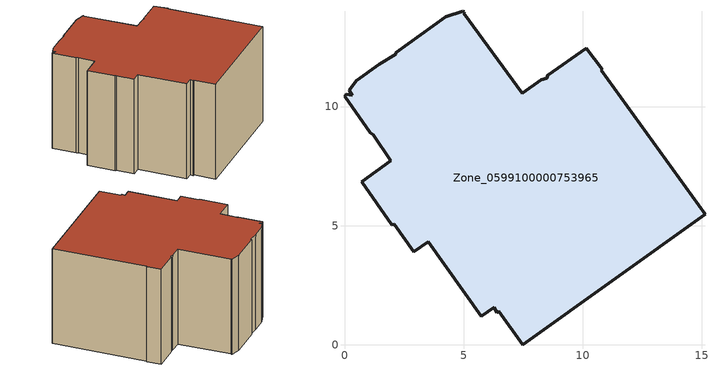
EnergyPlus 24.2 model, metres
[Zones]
Zone_0599100000753965
 floor ground (C_G): 5.01,13.92 7.47,10.56 8.26,11.12 8.49,11.19 8.53,11.31 10.14,12.45 10.81,11.56 10.79,11.52 15.13,5.49 7.48,0 6.47,1.4 6.39,1.34 6.29,1.58 5.75,1.21 3.52,4.32 2.92,3.9 2.09,5.06 1.99,5.05 0.72,6.84 1.94,7.72 1.2,8.81 1.09,8.91 0,10.42 0.07,10.52 0.33,10.47 0.2,10.68 0.49,11.08 1.46,11.77 2.16,12.19 2.14,12.25 4.26,13.76 4.96,14 5.02,13.98 z0
 wall outside (C_F): 4.26,13.76 2.14,12.25 2.16,12.19 1.46,11.77 0.49,11.08 0.2,10.68 0.33,10.47 0.07,10.52 0,10.42 1.09,8.91 1.2,8.81 1.94,7.72 0.72,6.84 1.99,5.05 2.09,5.06 2.92,3.9 3.52,4.32 5.75,1.21 6.29,1.58 6.39,1.34 6.47,1.4 7.48,0 15.13,5.49 10.79,11.52 10.81,11.56 10.14,12.45 8.53,11.31 8.49,11.19 8.26,11.12 7.47,10.56 5.01,13.92 5.02,13.98 4.96,14 4.26,13.76 z0:7.91
 roof outside (C_R): 5.01,13.92 5.02,13.98 4.96,14 4.26,13.76 2.14,12.25 2.16,12.19 1.46,11.77 0.49,11.08 0.2,10.68 0.33,10.47 0.07,10.52 0,10.42 1.09,8.91 1.2,8.81 1.94,7.72 0.72,6.84 1.99,5.05 2.09,5.06 2.92,3.9 3.52,4.32 5.75,1.21 6.29,1.58 6.39,1.34 6.47,1.4 7.48,0 15.13,5.49 10.79,11.52 10.81,11.56 10.14,12.45 8.53,11.31 8.49,11.19 8.26,11.12 7.47,10.56 z7.91
[BUILDING]
Pand.0599100000753965: North Axis=0; Terrain=City; Loads Convergence Tolerance Value=0.04; Temperature Convergence Tolerance Value=0.4; Solar Distribution=FullExterior; Maximum Number of Warmup Days=25; Minimum Number of Warmup Days=1
[Site:Location]
Rotterdam.The.Hague.AP_ZH_NLD Design_Conditions: Latitude=51.96; Longitude=4.45; Time Zone=1; Elevation=-4.5
[SITE:GROUNDTEMPERATURE:BUILDINGSURFACE]
18, 18, 18, 18, 18, 18, 18, 18, 18, 18, 18, 18
[MATERIAL] Thermal Absorptance=0.9; Solar Absorptance=0.7; Visible Absorptance=0.7
Name | Roughness | Thickness | Conductivity | Density | Specific Heat
G.D.2006-2014 | MediumSmooth | 0.15 | 0.06 | 540 | 1210
F.D.2006-2014 | Rough | 0.3 | 0.12 | 1920 | 840
R.D.2006-2014 | MediumRough | 0.2 | 0.08 | 1500 | 1000
[CONSTRUCTION]
C_G: G.D.2006-2014
C_F: F.D.2006-2014
C_R: R.D.2006-2014
[ZONE]
Zone_0599100000753965: Type=1; Multiplier=1; Ceiling Height=Autocalculate; Volume=Autocalculate; Floor Area=autocalculate; Part of Total Floor Area=Yes
[ZONEINFILTRATION:DESIGNFLOWRATE]
Infil_Zone_0599100000753965: Zone or ZoneList or Space or SpaceList=Zone_0599100000753965; Schedule=AlwaysOn; Design Flow Rate Calculation Method=Flow/Area; Flow Rate per Floor Area=0.0021; Constant Term Coefficient=1; Temperature Term Coefficient=0; Velocity Term Coefficient=0; Velocity Squared Term Coefficient=0
[HVACTEMPLATE:ZONE:IDEALLOADSAIRSYSTEM]
Zone_0599100000753965: Maximum Heating Supply Air Temperature=50; Minimum Cooling Supply Air Temperature=13; Maximum Heating Supply Air Humidity Ratio=0.0156; Minimum Cooling Supply Air Humidity Ratio=0.0077; Heating Limit=NoLimit; Cooling Limit=NoLimit; Dehumidification Control Type=ConstantSensibleHeatRatio; Cooling Sensible Heat Ratio=0.7; Dehumidification Setpoint=60; Humidification Control Type=None; Humidification Setpoint=30; Outdoor Air Method=None; Outdoor Air Flow Rate per Person=0.00944; Outdoor Air Flow Rate per Zone Floor Area=0; Outdoor Air Flow Rate per Zone=0; Demand Controlled Ventilation Type=None; Outdoor Air Economizer Type=NoEconomizer; Heat Recovery Type=None; Sensible Heat Recovery Effectiveness=0.7; Latent Heat Recovery Effectiveness=0.65
[ZONECONTROL:THERMOSTAT]
ThermostatControl_Zone_0599100000753965: Zone or ZoneList=Zone_0599100000753965; Control Type Schedule=DualSetpointControlType; Control 1=Thermostat_Zone_0599100000753965; Temperature Difference Between Cutout And Setpoint=0
[THERMOSTATSETPOINT:DUALSETPOINT]
Thermostat_Zone_0599100000753965: Heating Setpoint Temperature Schedule=HeatingSetpoint_Zone_0599100000753965; Cooling Setpoint Temperature Schedule=CoolingSetpoint_Zone_0599100000753965
[SCHEDULE:COMPACT]
HeatingSetpoint_Zone_0599100000753965: Through: 12/31, For: AllDays, Until: 24:00, 21
CoolingSetpoint_Zone_0599100000753965: Through: 12/31, For: AllDays, Until: 24:00, 24
DualSetpointControlType: Through: 12/31, For: AllDays, Until: 24:00, 4
AlwaysOn: Through: 12/31, For: AllDays, Until: 24:00, 1
